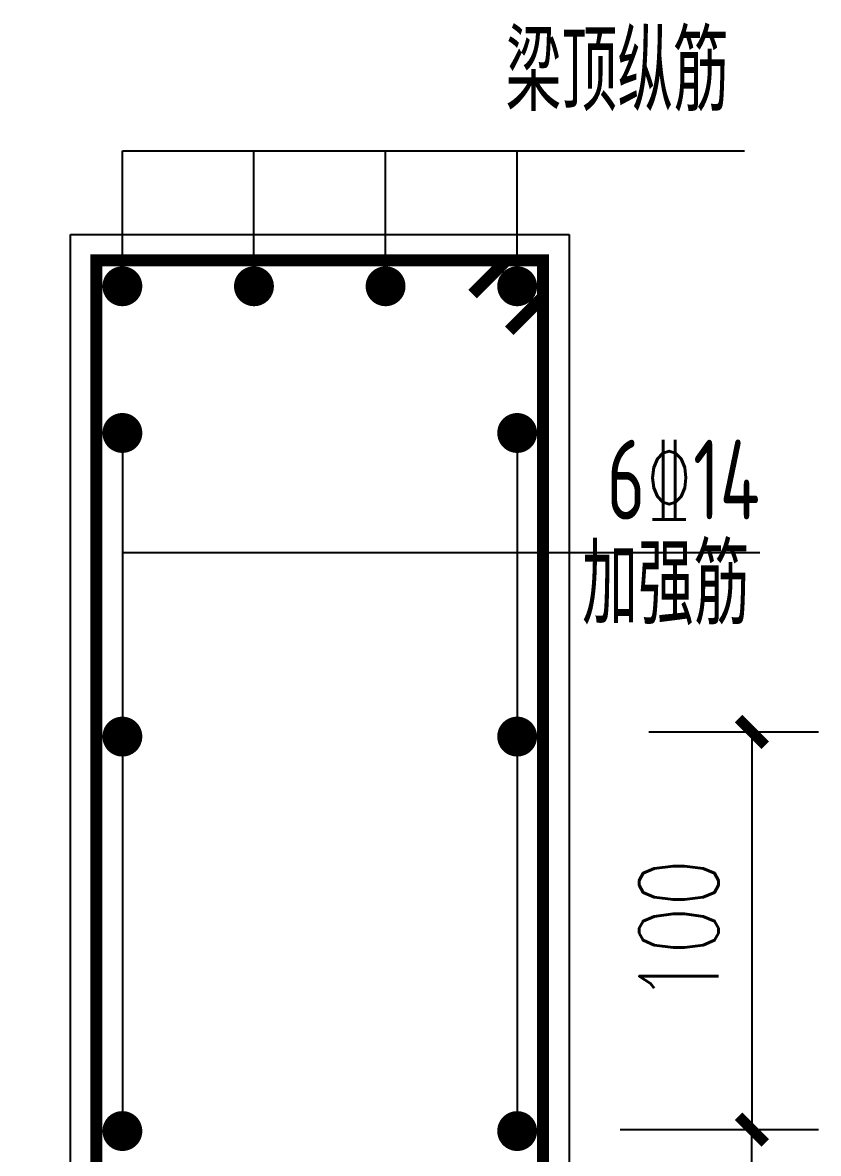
# Model space of a CAD drawing. Extents: x 180850 to 1400258, y 48356 to 327067.
# Drawn here: x 407455 to 413441, y 145466 to 153970 of the extents above; entities that cross this region are included whole.
import ezdxf
from ezdxf.enums import TextEntityAlignment as Align

# ---------------------------------------------------------------- set-up
doc = ezdxf.new("R2010")
doc.units = 0
doc.header["$LTSCALE"] = 1000
for name, color, linetype in [('AXIS', 3, 'Continuous'), ('BEAM_DE', 7, 'Continuous'), ('NUM', 7, 'Continuous'), ('REIN', 1, 'Continuous')]:
    doc.layers.add(name, color=color, linetype=linetype)
doc.styles.add('_TCH_DIM_T3', font='SIMPLEX', dxfattribs={"width": 0.705882, "bigfont": 'GBCBIG'})
doc.styles.add('TSSD_Norm', font='tssdeng.shx', dxfattribs={"bigfont": 'hztxt.shx'})
doc.dimstyles.new('TCH-200-5', dxfattribs={"dimtxt": 595, "dimasz": 200, "dimexe": 500, "dimexo": 600, "dimgap": 252.5, "dimtad": 1, "dimdec": 0, "dimlfac": 0.2, "dimzin": 0, "dimdsep": 46, "dimtxsty": '_TCH_DIM_T3', "dimblk": 'ARCHTICK', "dimcen": 0.09, "dimclrd": 124, "dimclre": 124, "dimclrt": 7, "dimazin": 2, "dimtfac": 1, "dimtdec": 0, "dimtix": 1, "dimtmove": 2, "dimatfit": 3, "dimfxl": 1, "dimtolj": 1, "dimtzin": 0, "dimarcsym": 0})

# ---------------------------------------------------------------- blocks, each defined once
blk = doc.blocks.new('_ArchTick')
at = {"color": 0, "linetype": 'ByBlock', "const_width": 0.4}
blk.add_lwpolyline([(-0.5, -0.5), (0.5, 0.5)], dxfattribs=at)
blk = doc.blocks.new('*D790')
at = {"layer": 'AXIS', "color": 124, "lineweight": -2, "transparency": 16777216}
for p, q in [((407214.9, 152377.4), (405654.2, 152377.4)), ((406154.2, 152377.4), (406154.2, 144127.4)), ((407214.9, 144127.4), (405654.2, 144127.4))]:
    blk.add_line(p, q, dxfattribs=at)
at = {"layer": 'Defpoints', "color": 0, "transparency": 16777216}
for p in [(407814.9, 152377.4), (406154.2, 144127.4), (407814.9, 144127.4)]:
    blk.add_point(p, dxfattribs=at)
at = {"layer": 'AXIS', "color": 124, "lineweight": -2, "transparency": 16777216, "xscale": 200, "yscale": 200, "zscale": 200}
for p, rotation in [((406154.2, 152377.4), 90), ((406154.2, 144127.4), 270)]:
    blk.add_blockref('_ArchTick', p, dxfattribs=dict(at, rotation=rotation))
at = {"layer": 'AXIS', "color": 7, "transparency": 16777216, "insert": (405587.8, 148252.4), "char_height": 595, "attachment_point": 5, "rotation": 90, "style": '_TCH_DIM_T3'}
blk.add_mtext('\\A1;梁高H', dxfattribs=at)
blk = doc.blocks.new('*D792')
at = {"layer": 'AXIS', "color": 124, "lineweight": -2, "transparency": 16777216}
for p, q in [((411949.8, 145645.1), (413440.8, 145645.1)), ((412940.8, 144127.4), (412940.8, 145645.1)), ((412164.9, 144127.4), (413440.8, 144127.4))]:
    blk.add_line(p, q, dxfattribs=at)
at = {"layer": 'Defpoints', "color": 0, "transparency": 16777216}
for p in [(411349.8, 145645.1), (412940.8, 145645.1), (411564.9, 144127.4)]:
    blk.add_point(p, dxfattribs=at)
at = {"layer": 'AXIS', "color": 124, "lineweight": -2, "transparency": 16777216, "xscale": 200, "yscale": 200, "zscale": 200}
for p, rotation in [((412940.8, 145645.1), 90), ((412940.8, 144127.4), 270)]:
    blk.add_blockref('_ArchTick', p, dxfattribs=dict(at, rotation=rotation))
at = {"layer": 'AXIS', "color": 7, "transparency": 16777216, "insert": (412390.8, 144886.2), "char_height": 595, "attachment_point": 5, "rotation": 90, "style": '_TCH_DIM_T3'}
blk.add_mtext('\\A1;100', dxfattribs=at)
blk = doc.blocks.new('*D793')
at = {"layer": 'AXIS', "color": 124, "lineweight": -2, "transparency": 16777216}
for p, q in [((412164.9, 148635.6), (413440.8, 148635.6)), ((412940.8, 148635.6), (412940.8, 145645.1)), ((411949.8, 145645.1), (413440.8, 145645.1))]:
    blk.add_line(p, q, dxfattribs=at)
at = {"layer": 'Defpoints', "color": 0, "transparency": 16777216}
for p in [(411564.9, 148635.6), (411349.8, 145645.1), (412940.8, 145645.1)]:
    blk.add_point(p, dxfattribs=at)
at = {"layer": 'AXIS', "color": 124, "lineweight": -2, "transparency": 16777216, "xscale": 200, "yscale": 200, "zscale": 200}
for p, rotation in [((412940.8, 148635.6), 90), ((412940.8, 145645.1), 270)]:
    blk.add_blockref('_ArchTick', p, dxfattribs=dict(at, rotation=rotation))
at = {"layer": 'AXIS', "color": 7, "transparency": 16777216, "insert": (412390.8, 147140.3), "char_height": 595, "attachment_point": 5, "rotation": 90, "style": '_TCH_DIM_T3'}
blk.add_mtext('\\A1;100', dxfattribs=at)

msp = doc.modelspace()

# ---------------------------------------------------------------- linework, layer by layer
at = {"color": 3, "linetype": 'Continuous'}
for p, q in [((408204.89, 151987.39), (408204.89, 153005.19)), ((408204.89, 153005.19), (412884.69, 153005.19)), ((409194.89, 151987.39), (409194.89, 153005.19)), ((410184.89, 151987.39), (410184.89, 153005.19)), ((411174.89, 151987.39), (411174.89, 153005.19)), ((408204.89, 150883.99), (408204.89, 148600.25)), ((411174.89, 150883.99), (411174.89, 148600.25)), ((408204.89, 149985.13), (413000.44, 149985.13)), ((408204.89, 148600.25), (408204.89, 145633.39)), ((411174.89, 148600.25), (411174.89, 145633.39))]:
    msp.add_line(p, q, dxfattribs=at)
at = {"layer": 'BEAM_DE'}
for p, q in [((407814.89, 144127.39), (407814.89, 152377.39)), ((407814.89, 152377.39), (411564.89, 152377.39)), ((411564.89, 152377.39), (411564.89, 144127.39))]:
    msp.add_line(p, q, dxfattribs=at)
at = {"layer": 'REIN', "const_width": 90}
for points in [[(411369.89, 152182.39), (411369.89, 144322.39), (408009.89, 144322.39), (408009.89, 152182.39), (411369.89, 152182.39)], [(410839.56, 151927.83), (411094.12, 152182.39)], [(411369.89, 151906.62), (411115.33, 151652.06)]]:
    msp.add_lwpolyline(points, dxfattribs=at)
at = {"layer": 'REIN', "const_width": 150}
for points in [[(408129.89, 151987.39, 1), (408279.89, 151987.39, 1)], [(409119.89, 151987.39, 1), (409269.89, 151987.39, 1)], [(410109.89, 151987.39, 1), (410259.89, 151987.39, 1)], [(411099.89, 151987.39, 1), (411249.89, 151987.39, 1)], [(408129.89, 150883.99, 1), (408279.89, 150883.99, 1)], [(411099.89, 150883.99, 1), (411249.89, 150883.99, 1)], [(408129.89, 148600.25, 1), (408279.89, 148600.25, 1)], [(411099.89, 148600.25, 1), (411249.89, 148600.25, 1)], [(408129.89, 145633.39, 1), (408279.89, 145633.39, 1)], [(411099.89, 145633.39, 1), (411249.89, 145633.39, 1)]]:
    msp.add_lwpolyline(points, format="xyb", close=True, dxfattribs=at)

# ---------------------------------------------------------------- texts
at = {"layer": 'NUM', "style": 'TSSD_Norm', "width": 0.7}
msp.add_text('梁顶纵筋', height=600, dxfattribs=at).set_placement((412767.75, 153305.19), align=Align.RIGHT)
for s, p in [('6%%13214', (413000.44, 150053.18)), ('加强筋', (412923.54, 149263.89))]:
    msp.add_text(s, height=600, dxfattribs=at).set_placement(p, align=Align.BOTTOM_RIGHT)

# ---------------------------------------------------------------- dimensions: what is measured, and where the dimension line sits
at = {"layer": 'AXIS'}
for base, p1, p2, angle, text, picture, middle in [((406154.19, 144127.39), (407814.89, 152377.39), (407814.89, 144127.39), 90, '梁高H', '*D790', (405587.78, 148252.39)), ((412940.83, 145645.07), (411564.89, 148635.61), (411349.79, 145645.07), 270, '100', '*D793', (412390.83, 147140.34)), ((412940.83, 145645.07), (411564.89, 144127.39), (411349.79, 145645.07), 90, '100', '*D792', (412390.83, 144886.23))]:
    dim = msp.add_linear_dim(base=base, p1=p1, p2=p2, angle=angle, text=text, dimstyle='TCH-200-5', dxfattribs=at)
    dim.commit()
    dim.dimension.update_dxf_attribs({"geometry": picture, "text_midpoint": middle})

doc.saveas('drawing.dxf')
